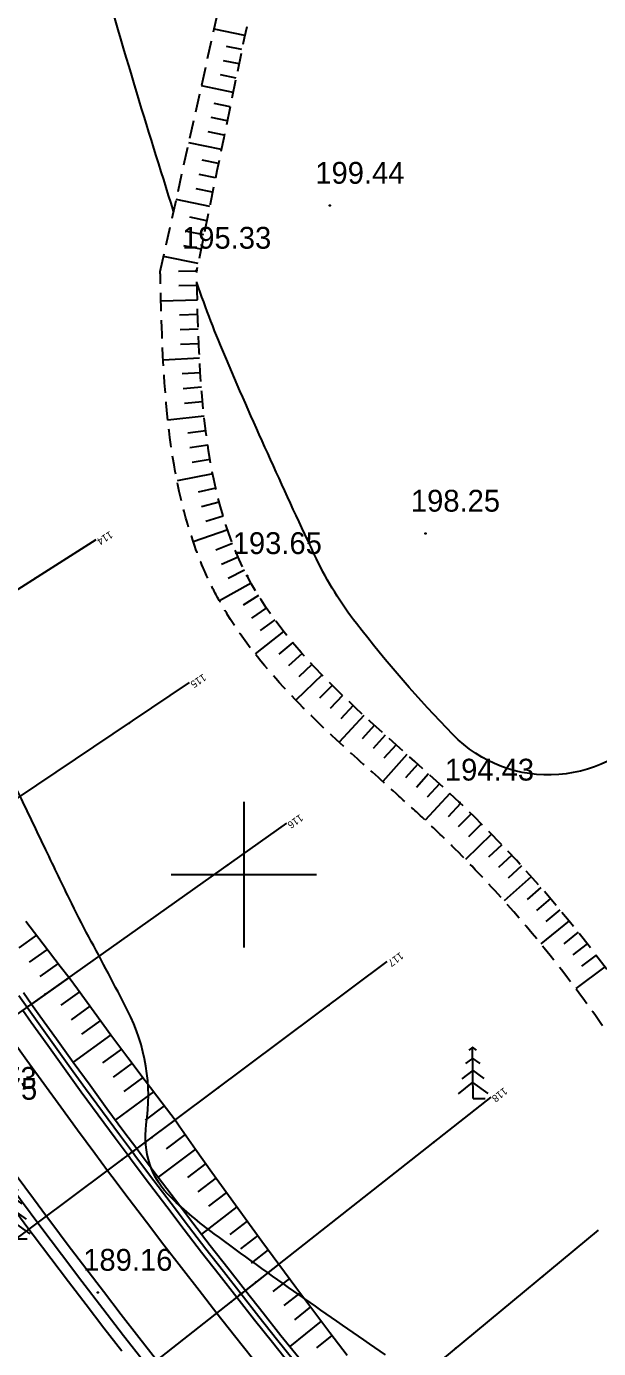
# Model space of a CAD drawing. Extents: x -83928 to -81707, y 15464 to 18601.
# Drawn here: x -82429.9 to -82351.2, y 15934.9 to 16116.6 of the extents above; entities that cross this region are included whole.
import ezdxf
from ezdxf.enums import TextEntityAlignment as Align

# ---------------------------------------------------------------- set-up
doc = ezdxf.new("R2010")
doc.units = 0
doc.header["$MEASUREMENT"] = 0
doc.linetypes.add('INTERROMPU', pattern=[0.75, 0.5, -0.25])
doc.layers.add('ACCE', color=4, linetype='INTERROMPU', lineweight=25)
for name, color, linetype in [('ALT', 7, 'Continuous'), ('ASSIETTE', 3, 'Continuous'), ('AXE_EN_PLAN', 1, 'Continuous'), ('Carroyage 1', 7, 'Continuous'), ('CHAUSSEE_EXT', 5, 'Continuous'), ('CHAUSSEE_INT', 5, 'Continuous'), ('CNiv_1', 1, 'Continuous'), ('FONDS_DE_FOSSE', 4, 'Continuous'), ('FOSSES', 3, 'Continuous'), ('LIMITE', 40, 'INTERROMPU'), ('PLATE-FORME', 6, 'Continuous'), ('POINTS', 3, 'Continuous'), ('POINTS_PROFILS', 1, 'Continuous'), ('PROFILS', 7, 'Continuous'), ('Talus', 5, 'Continuous'), ('USL', 2, 'Continuous')]:
    doc.layers.add(name, color=color, linetype=linetype)

# ---------------------------------------------------------------- blocks, each defined once
blk = doc.blocks.new('T10')
at = {"layer": 'USL'}
for p, q in [((0.024, 2.783), (-0.495, 2.402)), ((0.024, 3.531), (-0.257, 3.325)), ((-0.024, 3.531), (0.257, 3.325)), ((-0.024, 2.783), (0.495, 2.402)), ((0, 0), (0, 3.5)), ((0.024, 1.941), (-0.766, 1.362)), ((-0.024, 1.941), (0.766, 1.362)), ((-1.004, 0.339), (-0.024, 1.1)), ((-0.024, 1.1), (1.013, 0.339)), ((0, 0), (0.83, 0))]:
    blk.add_line(p, q, dxfattribs=at)

msp = doc.modelspace()

# ---------------------------------------------------------------- linework, layer by layer
at = {"layer": 'ACCE', "linetype": 'INTERROMPU', "ltscale": 5}
for points, knots in [([(-82317.57, 15737.24, 179.87), (-82318.07, 15737.47, 179.87), (-82318.58, 15737.7, 179.87), (-82320.23, 15738.47, 179.89), (-82321.36, 15739, 179.9), (-82324.69, 15740.65, 179.93), (-82326.81, 15741.81, 179.95), (-82329.64, 15743.74, 179.98), (-82330.51, 15744.39, 179.99), (-82332.16, 15745.79, 180.01), (-82332.95, 15746.52, 180.03), (-82335.22, 15748.85, 180.06), (-82336.6, 15750.55, 180.09), (-82340.73, 15756.43, 180.17), (-82343.07, 15761.1, 180.23), (-82347.42, 15770.94, 180.37), (-82349.43, 15776.11, 180.43), (-82352.63, 15783.39, 180.53), (-82353.65, 15785.6, 180.56), (-82355.77, 15789.94, 180.62), (-82356.87, 15792.08, 180.65), (-82360.27, 15798.4, 180.74), (-82362.67, 15802.49, 180.79), (-82370.2, 15814.45, 180.96), (-82375.64, 15822.02, 181.07), (-82385.36, 15834.7, 181.25), (-82389.54, 15839.91, 181.33), (-82397.85, 15850.16, 181.48), (-82401.98, 15855.2, 181.55), (-82408.9, 15863.84, 181.68), (-82411.72, 15867.42, 181.73), (-82420.03, 15878.29, 181.89), (-82425.34, 15885.73, 181.99), (-82435.73, 15900.85, 182.21), (-82440.8, 15908.53, 182.31), (-82449.09, 15921.13, 182.49), (-82452.31, 15926.04, 182.56), (-82458.02, 15934.65, 182.68), (-82460.49, 15938.36, 182.74), (-82465.47, 15945.73, 182.84), (-82467.99, 15949.4, 182.89), (-82475.56, 15960.38, 183.05), (-82480.67, 15967.64, 183.15), (-82488.21, 15978.32, 183.3), (-82490.63, 15981.75, 183.35), (-82493.06, 15985.17, 183.4)], [0.219627, 0.219627, 0.219627, 0.219627, 1.863411, 1.863411, 5.590233, 5.590233, 13.043878, 13.043878, 16.565189, 16.565189, 20.0865, 20.0865, 27.129122, 27.129122, 42.799001, 42.799001, 58.46888, 58.46888, 65.433144, 65.433144, 72.397407, 72.397407, 86.325933, 86.325933, 114.182986, 114.182986, 134.289069, 134.289069, 153.981964, 153.981964, 167.775839, 167.775839, 195.36359, 195.36359, 222.951341, 222.951341, 240.529051, 240.529051, 253.848759, 253.848759, 267.168466, 267.168466, 293.807882, 293.807882, 306.40243, 306.40243, 306.40243, 306.40243]), ([(-82386.09, 15830.7, 181.21), (-82391.42, 15837.53, 181.3), (-82396.91, 15844.24, 181.4), (-82405.26, 15854.52, 181.55), (-82408.14, 15858.07, 181.6), (-82413.57, 15864.92, 181.7), (-82416.12, 15868.21, 181.75), (-82421.14, 15874.87, 181.85), (-82423.6, 15878.23, 181.9), (-82430.88, 15888.43, 182.04), (-82435.6, 15895.34, 182.14), (-82444.63, 15908.86, 182.33), (-82448.96, 15915.47, 182.42), (-82456.53, 15926.97, 182.59), (-82459.76, 15931.87, 182.65), (-82469.56, 15946.48, 182.86), (-82476.23, 15956.1, 183), (-82487.13, 15971.61, 183.22), (-82491.32, 15977.52, 183.3), (-82495.51, 15983.44, 183.39)], [118.183492, 118.183492, 118.183492, 118.183492, 144.370034, 144.370034, 158.158021, 158.158021, 170.683564, 170.683564, 183.209108, 183.209108, 208.260195, 208.260195, 231.895085, 231.895085, 249.47743, 249.47743, 284.642121, 284.642121, 306.40243, 306.40243, 306.40243, 306.40243])]:
    msp.add_open_spline(points, degree=3, knots=knots, dxfattribs=at)
at = {"layer": 'ASSIETTE'}
msp.add_lwpolyline([(-82430, 15993.62), (-82427.63, 15990.51), (-82425.25, 15987.4), (-82424.05, 15985.86), (-82422.9, 15984.28), (-82420.6, 15981.12), (-82418.28, 15977.98), (-82415.95, 15974.85), (-82413.6, 15971.72), (-82411.25, 15968.61), (-82409.47, 15966.28), (-82408.91, 15965.48), (-82406.66, 15962.28), (-82404.39, 15959.1), (-82402.11, 15955.92), (-82399.82, 15952.76), (-82397.51, 15949.6), (-82395.19, 15946.45), (-82392.87, 15943.31), (-82390.53, 15940.17), (-82388.17, 15937.05), (-82385.81, 15933.93)], dxfattribs=at)
at = {"layer": 'AXE_EN_PLAN'}
msp.add_lwpolyline([(-82519.61, 16099.44, 0.151465), (-82107.9, 15673.66)], format="xyb", dxfattribs=at)
at = {"layer": 'Carroyage 1'}
for p, q in [((-82400, 16010), (-82400, 15990)), ((-82410, 16000), (-82390, 16000))]:
    msp.add_line(p, q, dxfattribs=at)
at = {"layer": 'CHAUSSEE_EXT'}
msp.add_lwpolyline([(-82432.13, 15977.71), (-82429.84, 15974.5), (-82427.53, 15971.29), (-82425.2, 15968.09), (-82422.87, 15964.9), (-82420.52, 15961.73), (-82418.75, 15959.35), (-82418.16, 15958.56), (-82415.78, 15955.4), (-82413.4, 15952.25), (-82411, 15949.11), (-82408.58, 15945.98), (-82406.16, 15942.86), (-82403.72, 15939.74), (-82401.27, 15936.64), (-82398.81, 15933.55)], dxfattribs=at)
at = {"layer": 'CHAUSSEE_INT'}
for points in [[(-82431.32, 15958.68), (-82428.95, 15955.47), (-82427.16, 15953.07), (-82426.56, 15952.27), (-82424.16, 15949.07), (-82421.75, 15945.89), (-82419.33, 15942.72), (-82416.89, 15939.55), (-82414.44, 15936.4), (-82411.98, 15933.25)], [(-82431.36, 15953.68), (-82429.56, 15951.27), (-82428.97, 15950.47), (-82426.56, 15947.27), (-82424.14, 15944.07), (-82421.71, 15940.89), (-82419.26, 15937.72), (-82416.81, 15934.55)]]:
    msp.add_lwpolyline(points, dxfattribs=at)
at = {"layer": 'CNiv_1'}
for points, elevation in [([(-82409.66, 16091.21, -0.004069), (-82415.05, 16108.59, -0.007657), (-82420.8, 16128.8, -0.007701), (-82422.85, 16136.93, -0.017379), (-82423.57, 16140.57, -0.17955), (-82422.43, 16146.39, 0.142841), (-82420.5, 16153.5, 0.029543), (-82421.17, 16162.1, -0.025995), (-82422, 16171.88, -0.017148), (-82421.97, 16194.12, 0.018716), (-82422, 16214.5, 0.031059), (-82424.3, 16237.14, -0.044135), (-82425.5, 16253.12, -0.00354), (-82425.47, 16254.58, -0.001111), (-82425.33, 16259.22, -0.057921), (-82424.08, 16267.67, 0.05764), (-82423.79, 16269.59)], 195), ([(-82380.5, 15934, -0.008902), (-82404.1, 15950.64, -0.033392), (-82410, 15955.6, -0.242807), (-82413.42, 15965.63, 0.156365), (-82416, 15981.33, 0.005887), (-82421.33, 15991.45, -0.011494), (-82424, 15996.67, -0.001304), (-82427.45, 16003.84, 0.001428), (-82430.6, 16010.4, 0.007953), (-82435, 16019.13, -0.004578), (-82442.75, 16034.25, -0.064599), (-82450.17, 16055.53, 0.07404), (-82457, 16074, 0.053807), (-82460.46, 16078.95, -0.052659), (-82464, 16084, -0.050769), (-82466.62, 16090.1, -0.030692), (-82469.25, 16100.75, -0.115049), (-82468.19, 16122.77, 0.104142)], 190), ([(-82136.08, 16073.13, -0.041667), (-82139.21, 16069.29, 0.022704), (-82148, 16059.33, 0.12683), (-82155.39, 16043.02, -0.07353), (-82165, 16014, -0.210473), (-82215.15, 15972.67, -0.213267), (-82278.67, 15982, -0.239176), (-82294.49, 16008.68, 0.281501), (-82310, 16030.67, 0.353694), (-82343.15, 16021.41, -0.468201), (-82371.25, 16019.25, -0.027857), (-82384.53, 16034.52, -0.054139), (-82390, 16043.4, -0.009585), (-82402.41, 16070.84, -0.019326), (-82406.46, 16081.4, -0.019326)], 195)]:
    msp.add_lwpolyline(points, format="xyb", dxfattribs=dict(at, elevation=elevation))
at = {"layer": 'FONDS_DE_FOSSE'}
msp.add_lwpolyline([(-82430.95, 15983.39), (-82429.81, 15981.78), (-82428.67, 15980.17), (-82426.38, 15976.97), (-82424.08, 15973.78), (-82421.77, 15970.6), (-82419.44, 15967.42), (-82417.1, 15964.26), (-82415.34, 15961.89), (-82414.75, 15961.1), (-82412.39, 15957.96), (-82410.01, 15954.82), (-82407.62, 15951.69), (-82405.22, 15948.58), (-82402.81, 15945.47), (-82400.38, 15942.37), (-82397.94, 15939.28), (-82395.49, 15936.2), (-82393.03, 15933.14)], dxfattribs=at)
at = {"layer": 'FOSSES'}
msp.add_lwpolyline([(-82430.33, 15983.82), (-82429.2, 15982.21), (-82428.06, 15980.61), (-82425.77, 15977.41), (-82423.48, 15974.22), (-82421.16, 15971.04), (-82418.84, 15967.87), (-82416.5, 15964.71), (-82414.74, 15962.34), (-82414.15, 15961.55), (-82411.79, 15958.41), (-82409.42, 15955.28), (-82407.03, 15952.15), (-82404.63, 15949.04), (-82402.22, 15945.93), (-82399.79, 15942.83), (-82397.36, 15939.75), (-82394.91, 15936.67), (-82392.45, 15933.61)], dxfattribs=at)
at = {"layer": 'LIMITE', "linetype": 'INTERROMPU', "ltscale": 5, "extrusion": (0.000932032, -0.005533, 0.999984)}
msp.add_line((-82411.5, 16082.92, 184.32), (-82383.39, 16209.25, 184.99), dxfattribs=at)
at = {"layer": 'LIMITE', "linetype": 'INTERROMPU', "ltscale": 5}
for points in [[(-82589.91, 16450.62, 189.03), (-82585.41, 16409.5, 188.8), (-82487.52, 16397.53, 188.35), (-82459.29, 16357.54, 187.78), (-82444.25, 16367.31, 187.85), (-82446.68, 16388.82, 188.11), (-82434.19, 16398, 188.19), (-82407.04, 16394.58, 188.06), (-82373.55, 16337.21, 187.13), (-82367.71, 16299.43, 186.79), (-82371.9, 16253.38, 186.25), (-82380.23, 16205.29, 185.7), (-82391.12, 16156, 185.14), (-82406.5, 16083.04, 184.31)], [(-82261.41, 15747.57, 179.81), (-82273.79, 15755.4, 179.95), (-82298.24, 15824.72, 180.86), (-82322.79, 15937.51, 182.29), (-82370.35, 16009.92, 183.31), (-82399.54, 16041.06, 183.78), (-82406.5, 16083.04, 184.31)]]:
    msp.add_spline(points, degree=3, dxfattribs=at)
msp.add_open_spline([(-82263.85, 15743.21, 179.77), (-82264.43, 15743.53, 179.78), (-82265.01, 15743.86, 179.78), (-82266.76, 15744.85, 179.8), (-82267.94, 15745.52, 179.81), (-82270.48, 15747.03, 179.84), (-82271.84, 15747.87, 179.85), (-82274.49, 15749.65, 179.88), (-82275.78, 15750.58, 179.9), (-82278.27, 15752.59, 179.93), (-82279.46, 15753.65, 179.94), (-82282.82, 15756.96, 179.99), (-82284.81, 15759.36, 180.03), (-82288.35, 15764.45, 180.1), (-82289.9, 15767.13, 180.14), (-82293.8, 15775.14, 180.25), (-82295.7, 15780.72, 180.32), (-82298.7, 15792.26, 180.47), (-82299.79, 15798.23, 180.54), (-82301.59, 15810.23, 180.69), (-82302.29, 15816.27, 180.77), (-82303.32, 15825.12, 180.88), (-82303.66, 15828.03, 180.92), (-82304.37, 15833.81, 180.99), (-82304.72, 15836.67, 181.02), (-82305.82, 15845.19, 181.13), (-82306.59, 15850.78, 181.2), (-82309.05, 15867.28, 181.4), (-82310.92, 15877.94, 181.54), (-82314.69, 15895.23, 181.76), (-82316.37, 15902.01, 181.85), (-82319.89, 15914.41, 182.01), (-82321.68, 15920.05, 182.08), (-82325.1, 15929.74, 182.21), (-82326.66, 15933.8, 182.26), (-82329.99, 15941.89, 182.37), (-82331.78, 15945.91, 182.42), (-82337.49, 15957.84, 182.58), (-82341.78, 15965.63, 182.69), (-82348.45, 15976.02, 182.84), (-82350.38, 15978.87, 182.88), (-82356.43, 15987.26, 183), (-82360.78, 15992.66, 183.08), (-82367.83, 16000.38, 183.19), (-82370.27, 16002.89, 183.23), (-82373.8, 16006.32, 183.28), (-82374.83, 16007.29, 183.3), (-82376.93, 16009.22, 183.33), (-82378, 16010.19, 183.34), (-82381.22, 16013.09, 183.39), (-82383.41, 16015.03, 183.42), (-82388.67, 16019.81, 183.49), (-82391.71, 16022.7, 183.53), (-82397.39, 16028.86, 183.63), (-82400.03, 16032.13, 183.67), (-82402.88, 16036.76, 183.74), (-82403.48, 16037.81, 183.75), (-82404.6, 16039.97, 183.78), (-82405.12, 16041.07, 183.8), (-82406.54, 16044.41, 183.84), (-82407.32, 16046.69, 183.87), (-82409.33, 16053.83, 183.96), (-82410.11, 16058.81, 184.03), (-82411.08, 16068.88, 184.15), (-82411.27, 16073.97, 184.21), (-82411.44, 16080.32, 184.29), (-82411.47, 16081.63, 184.31), (-82411.5, 16082.92, 184.32)], degree=3, knots=[0, 0, 0, 0, 1.949955, 1.949955, 5.849865, 5.849865, 10.371342, 10.371342, 14.789175, 14.789175, 19.207008, 19.207008, 28.042674, 28.042674, 36.87834, 36.87834, 53.363651, 53.363651, 69.848962, 69.848962, 86.334274, 86.334274, 94.549594, 94.549594, 102.764915, 102.764915, 119.195557, 119.195557, 152.05684, 152.05684, 173.8484, 173.8484, 192.456148, 192.456148, 206.066434, 206.066434, 219.67672, 219.67672, 246.897292, 246.897292, 257.387035, 257.387035, 278.366521, 278.366521, 288.857969, 288.857969, 293.072321, 293.072321, 297.286674, 297.286674, 305.715379, 305.715379, 317.688554, 317.688554, 329.661729, 329.661729, 333.08148, 333.08148, 336.501231, 336.501231, 343.340734, 343.340734, 357.57091, 357.57091, 371.801086, 371.801086, 375.482523, 375.482523, 375.482523, 375.482523], dxfattribs=at)
at = {"layer": 'PLATE-FORME'}
msp.add_lwpolyline([(-82430.42, 15981.35), (-82429.28, 15979.74), (-82426.99, 15976.54), (-82424.69, 15973.34), (-82422.38, 15970.16), (-82420.05, 15966.98), (-82417.71, 15963.81), (-82415.94, 15961.44), (-82415.35, 15960.65), (-82412.99, 15957.51), (-82410.61, 15954.37), (-82408.22, 15951.24), (-82405.82, 15948.12), (-82403.4, 15945.01), (-82400.97, 15941.91), (-82398.53, 15938.82), (-82396.08, 15935.74), (-82393.61, 15932.67)], dxfattribs=at)
at = {"layer": 'POINTS', "extrusion": (0.002059, -0.012217, 0.999923)}
for centre in [(-82388.38, 16090.95, -182.42), (-82406.71, 16082.02, -182.42), (-82375.23, 16045.87, -182.42), (-82399.74, 16040.04, -182.42), (-82370.55, 16008.9, -182.42), (-82420.3, 15941.51, -182.42)]:
    msp.add_circle(centre, 0.05, dxfattribs=at)
at = {"layer": 'POINTS_PROFILS'}
for p in [(-82428.75, 16040.72), (-82415.76, 16020.84), (-82402.27, 16001.29), (-82424.05, 15985.86), (-82427.32, 15983.55), (-82429.61, 15981.92), (-82429.2, 15982.21), (-82388.3, 15982.08), (-82403.51, 15970.73), (-82409.47, 15966.28), (-82412.68, 15963.88), (-82373.85, 15963.23), (-82415.94, 15961.44), (-82415.54, 15961.74), (-82415.14, 15962.04), (-82414.74, 15962.34), (-82418.75, 15959.35), (-82416.74, 15960.84), (-82428.36, 15952.17), (-82427.16, 15953.07), (-82429.56, 15951.27), (-82395.19, 15946.45), (-82358.94, 15944.75), (-82398.34, 15943.98), (-82401.76, 15941.29), (-82400.97, 15941.91), (-82400.58, 15942.22), (-82400.19, 15942.53), (-82399.79, 15942.83), (-82403.72, 15939.74), (-82370.84, 15934.9)]:
    msp.add_point(p, dxfattribs=at)
at = {"layer": 'PROFILS'}
for points in [[(-82521.57, 15981.69), (-82420.31, 16046.08)], [(-82507.07, 15959.51), (-82407.46, 16026.41)], [(-82492.03, 15937.7), (-82394.11, 16007.07)], [(-82476.44, 15916.27), (-82380.29, 15988.07)], [(-82460.32, 15895.24), (-82365.99, 15969.42)], [(-82443.68, 15874.61), (-82351.24, 15951.13)]]:
    msp.add_lwpolyline(points, dxfattribs=at)
at = {"layer": 'Talus', "linetype": 'ByBlock', "extrusion": (0.000932032, -0.005533, 0.999984)}
for p, q in [((-82399.86, 16115.36, 184.67), (-82404.09, 16116.24, 184.5)), ((-82400.27, 16113.41, 184.65), (-82402.39, 16113.85, 184.57)), ((-82400.67, 16111.45, 184.63), (-82402.81, 16111.89, 184.55)), ((-82401.48, 16107.53, 184.59), (-82405.83, 16108.43, 184.46)), ((-82401.08, 16109.49, 184.61), (-82403.23, 16109.94, 184.54)), ((-82401.89, 16105.57, 184.56), (-82404.07, 16106.02, 184.51)), ((-82402.29, 16103.61, 184.54), (-82404.49, 16104.07, 184.49)), ((-82402.69, 16101.65, 184.52), (-82404.91, 16102.11, 184.47)), ((-82403.1, 16099.7, 184.5), (-82407.56, 16100.61, 184.42)), ((-82403.5, 16097.74, 184.47), (-82405.75, 16098.2, 184.44)), ((-82403.9, 16095.78, 184.45), (-82406.17, 16096.24, 184.42)), ((-82404.3, 16093.82, 184.43), (-82406.58, 16094.29, 184.41)), ((-82404.7, 16091.86, 184.41), (-82409.3, 16092.8, 184.37)), ((-82405.1, 16089.9, 184.39), (-82407.42, 16090.37, 184.37)), ((-82405.5, 16087.94, 184.36), (-82407.84, 16088.42, 184.36)), ((-82406.3, 16084.02, 184.32), (-82411.04, 16084.99, 184.33)), ((-82405.9, 16085.98, 184.34), (-82408.26, 16086.46, 184.34)), ((-82406.5, 16082.98, 184.31), (-82409, 16082.92, 184.31)), ((-82406.45, 16080.98, 184.28), (-82408.95, 16080.92, 184.29)), ((-82406.4, 16078.98, 184.26), (-82411.4, 16078.84, 184.27)), ((-82406.35, 16076.98, 184.23), (-82408.85, 16076.9, 184.24)), ((-82406.28, 16074.98, 184.21), (-82408.78, 16074.89, 184.22)), ((-82406.2, 16072.98, 184.19), (-82408.7, 16072.87, 184.19)), ((-82406.1, 16070.98, 184.16), (-82411.1, 16070.72, 184.17)), ((-82405.99, 16068.99, 184.14), (-82408.48, 16068.83, 184.14)), ((-82405.85, 16066.99, 184.11), (-82408.34, 16066.8, 184.12)), ((-82405.68, 16065, 184.09), (-82408.17, 16064.77, 184.09)), ((-82405.48, 16063.01, 184.06), (-82410.45, 16062.47, 184.07)), ((-82405.25, 16061.02, 184.04), (-82407.73, 16060.71, 184.04)), ((-82404.98, 16059.04, 184.01), (-82407.45, 16058.67, 184.02)), ((-82404.66, 16057.07, 183.99), (-82407.12, 16056.64, 183.99)), ((-82404.29, 16055.1, 183.96), (-82409.2, 16054.12, 183.97)), ((-82403.87, 16053.15, 183.94), (-82406.31, 16052.59, 183.94)), ((-82403.39, 16051.21, 183.91), (-82405.81, 16050.57, 183.91)), ((-82402.85, 16049.28, 183.89), (-82405.24, 16048.56, 183.89)), ((-82402.23, 16047.38, 183.86), (-82406.96, 16045.76, 183.86)), ((-82401.55, 16045.5, 183.84), (-82403.88, 16044.59, 183.84)), ((-82400.78, 16043.65, 183.82), (-82403.07, 16042.65, 183.81)), ((-82399.93, 16041.84, 183.79), (-82402.17, 16040.73, 183.78)), ((-82399, 16040.07, 183.77), (-82403.37, 16037.64, 183.75)), ((-82397.99, 16038.35, 183.74), (-82400.12, 16037.04, 183.73)), ((-82396.9, 16036.67, 183.72), (-82398.97, 16035.27, 183.71)), ((-82395.75, 16035.04, 183.7), (-82397.77, 16033.56, 183.68)), ((-82394.54, 16033.44, 183.67), (-82398.47, 16030.35, 183.65)), ((-82393.28, 16031.89, 183.65), (-82395.19, 16030.29, 183.64)), ((-82391.97, 16030.38, 183.63), (-82393.84, 16028.72, 183.61)), ((-82390.63, 16028.9, 183.61), (-82392.46, 16027.2, 183.59)), ((-82389.25, 16027.45, 183.58), (-82392.84, 16023.97, 183.55)), ((-82387.85, 16026.02, 183.56), (-82389.61, 16024.25, 183.55)), ((-82386.42, 16024.63, 183.54), (-82388.15, 16022.83, 183.52)), ((-82384.97, 16023.25, 183.52), (-82386.68, 16021.43, 183.5)), ((-82383.51, 16021.88, 183.5), (-82386.9, 16018.21, 183.47)), ((-82382.03, 16020.53, 183.48), (-82383.71, 16018.68, 183.46)), ((-82380.55, 16019.19, 183.46), (-82382.22, 16017.33, 183.44)), ((-82379.06, 16017.85, 183.44), (-82380.73, 16015.99, 183.42)), ((-82377.57, 16016.52, 183.42), (-82380.9, 16012.79, 183.38)), ((-82376.08, 16015.19, 183.4), (-82377.75, 16013.33, 183.38)), ((-82374.59, 16013.85, 183.37), (-82376.27, 16011.99, 183.36)), ((-82373.11, 16012.5, 183.35), (-82374.8, 16010.66, 183.34)), ((-82371.65, 16011.14, 183.33), (-82375.06, 16007.49, 183.3)), ((-82370.19, 16009.77, 183.31), (-82371.92, 16007.96, 183.3)), ((-82368.75, 16008.38, 183.29), (-82370.5, 16006.59, 183.27)), ((-82367.33, 16006.98, 183.27), (-82369.1, 16005.21, 183.25)), ((-82365.92, 16005.56, 183.25), (-82369.5, 16002.06, 183.22)), ((-82364.53, 16004.12, 183.23), (-82366.34, 16002.39, 183.21)), ((-82363.16, 16002.67, 183.2), (-82364.99, 16000.96, 183.19)), ((-82361.8, 16001.2, 183.18), (-82363.65, 15999.51, 183.17)), ((-82360.46, 15999.71, 183.16), (-82364.19, 15996.38, 183.13)), ((-82359.14, 15998.21, 183.14), (-82361.02, 15996.57, 183.12)), ((-82357.83, 15996.7, 183.12), (-82359.73, 15995.08, 183.1)), ((-82356.54, 15995.17, 183.09), (-82358.46, 15993.57, 183.08)), ((-82355.27, 15993.63, 183.07), (-82359.14, 15990.47, 183.04)), ((-82354.01, 15992.07, 183.05), (-82355.97, 15990.51, 183.04)), ((-82352.77, 15990.5, 183.02), (-82354.75, 15988.96, 183.01)), ((-82351.55, 15988.92, 183), (-82353.54, 15987.4, 182.99)), ((-82350.35, 15987.32, 182.98), (-82354.35, 15984.33, 182.96))]:
    msp.add_line(p, q, dxfattribs=at)
at = {"layer": 'Talus'}
for points in [[(-82428.52, 15991.67), (-82430.98, 15989.96)], [(-82427.04, 15989.73), (-82429.53, 15987.98)], [(-82425.55, 15987.79), (-82428.08, 15986.01)], [(-82424.05, 15985.86), (-82429.2, 15982.21)], [(-82422.62, 15983.88), (-82425.19, 15982.05)], [(-82421.17, 15981.91), (-82423.76, 15980.06)], [(-82419.73, 15979.95), (-82422.32, 15978.08)], [(-82418.28, 15977.98), (-82423.48, 15974.22)], [(-82416.82, 15976.02), (-82419.43, 15974.13)], [(-82415.36, 15974.07), (-82417.97, 15972.16)], [(-82413.9, 15972.11), (-82416.51, 15970.19)], [(-82412.42, 15970.16), (-82417.67, 15966.29)], [(-82410.95, 15968.22), (-82413.58, 15966.26)], [(-82409.47, 15966.28), (-82412.11, 15964.31)], [(-82408.06, 15964.28), (-82410.67, 15962.33)], [(-82406.66, 15962.28), (-82411.79, 15958.41)], [(-82405.24, 15960.29), (-82407.77, 15958.37)], [(-82403.82, 15958.31), (-82406.32, 15956.4)], [(-82402.4, 15956.32), (-82404.86, 15954.43)], [(-82400.96, 15954.34), (-82405.83, 15950.59)], [(-82399.53, 15952.36), (-82401.93, 15950.51)], [(-82398.09, 15950.39), (-82400.46, 15948.55)], [(-82396.64, 15948.42), (-82398.98, 15946.59)], [(-82395.19, 15946.45), (-82399.79, 15942.83)], [(-82393.74, 15944.49), (-82396.01, 15942.7)], [(-82392.28, 15942.52), (-82394.51, 15940.75)], [(-82390.82, 15940.57), (-82393.02, 15938.81)], [(-82389.35, 15938.61), (-82393.68, 15935.14)], [(-82387.88, 15936.66), (-82390.01, 15934.94)]]:
    msp.add_lwpolyline(points, dxfattribs=at)

# ---------------------------------------------------------------- block references
at = {"extrusion": (0.000932032, -0.005533, 0.999984), "xscale": 2.000000000010331, "yscale": 1.999999999992818, "zscale": 2.000000000000016, "rotation": 0.6767476860794991}
for p in [(-82368.44, 15968.57, -162.28), (-82431.43, 15949.26, -162.28)]:
    msp.add_blockref('T10', p, dxfattribs=at)

# ---------------------------------------------------------------- texts
at = {"layer": 'ALT', "extrusion": (0.002059, -0.012217, 0.999923)}
for s, p in [('199.44', (-82390.38, 16093.95, -182.42)), ('195.33', (-82408.71, 16085.02, -182.42)), ('198.25', (-82377.23, 16048.87, -182.42)), ('193.65', (-82401.74, 16043.04, -182.42)), ('194.43', (-82372.55, 16011.9, -182.42)), ('188.73', (-82440.98, 15969.53, -182.42)), ('188.75', (-82440.9, 15968.02, -182.42)), ('189.16', (-82422.3, 15944.51, -182.42))]:
    msp.add_text(s, height=3, rotation=359.9958, dxfattribs=at).set_placement(p)
at = {"layer": 'PROFILS'}
for s, rotation, p in [(' 114', 212.4529, (-82420.31, 16046.08)), (' 115', 213.8853, (-82407.46, 16026.41)), (' 116', 215.3177, (-82394.11, 16007.07)), (' 117', 216.7501, (-82380.29, 15988.07)), (' 118', 218.1825, (-82365.99, 15969.42))]:
    msp.add_text(s, height=1, rotation=rotation, dxfattribs=at).set_placement(p, align=Align.RIGHT)

doc.saveas('drawing.dxf')
